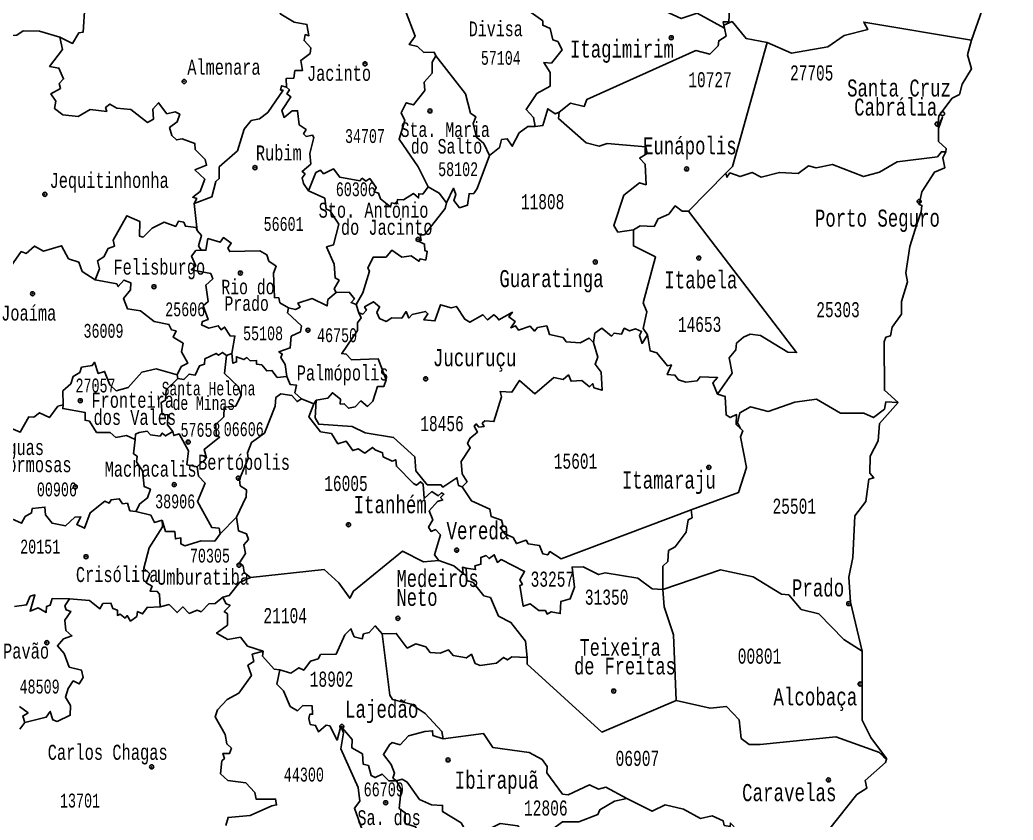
# Model space of a CAD drawing. Header units: millimetres. Extents: x 9851 to 10267, y 23387 to 23778.
# Drawn here: x 10180.17 to 10202.19, y 23546.58 to 23564.32 of the extents above; entities that cross this region are included whole.
import ezdxf
from ezdxf.enums import TextEntityAlignment as Align

# ---------------------------------------------------------------- set-up
doc = ezdxf.new("R2010")
doc.units = ezdxf.units.MM
doc.layers.add('3', color=7, linetype='Continuous')
doc.styles.add('MONOTXT', font='MONOTXT', dxfattribs={"height": 0.2})

# ---------------------------------------------------------------- blocks, each defined once
blk = doc.blocks.new('SEDE')
at = {"layer": '3', "color": 7, "linetype": 'Continuous'}
blk.add_circle((0, 0), 0.00451, dxfattribs=at)

msp = doc.modelspace()

# ---------------------------------------------------------------- linework, layer by layer
at = {"color": 7, "linetype": 'Continuous'}
for p, q in [((10195.777, 23564.208), (10195.788, 23564.136)), ((10195.817, 23560.922), (10194.994, 23560.083)), ((10184.031, 23560.254), (10184.098, 23559.656)), ((10187.624, 23558.011), (10187.685, 23557.829)), ((10184.866, 23556.926), (10184.745, 23556.884)), ((10183.656, 23556.453), (10183.671, 23556.372)), ((10186.68, 23555.81), (10186.409, 23555.922)), ((10186.738, 23555.894), (10186.68, 23555.81)), ((10184.97, 23553.3), (10184.608, 23552.93))]:
    msp.add_line(p, q, dxfattribs=at)
for points in [[(10201.755, 23567.147), (10202.145, 23566.47), (10202.097, 23566.293), (10202.189, 23566.192), (10201.882, 23565.621), (10201.267, 23563.876)], [(10195.029, 23566.898), (10195.06, 23566.728), (10195.231, 23566.632), (10195.795, 23566.037), (10195.801, 23565.802), (10196.021, 23565.582), (10196.107, 23565.315), (10195.967, 23564.956), (10196.127, 23564.817), (10195.91, 23564.703), (10195.885, 23564.283), (10195.763, 23564.281), (10195.777, 23564.208)], [(10180.713, 23566.28), (10180.756, 23566.116), (10181.115, 23565.928), (10181.138, 23565.807), (10180.94, 23565.694), (10180.987, 23565.589), (10180.937, 23565.426), (10181.129, 23565.221), (10181.572, 23565.013), (10181.57, 23564.79), (10181.679, 23564.679), (10181.607, 23564.63), (10181.57, 23564.052), (10181.47, 23564.034), (10181.334, 23563.801), (10181.049, 23563.939)], [(10188.461, 23565.112), (10188.832, 23564.693), (10188.714, 23564.521), (10188.933, 23563.961), (10188.8, 23563.774), (10188.979, 23563.729), (10189.126, 23563.597), (10189.348, 23563.608), (10189.39, 23563.523)], [(10192.317, 23565.027), (10192.619, 23564.994), (10192.856, 23565.108), (10193.26, 23565.078), (10194.828, 23564.351), (10195.186, 23564.473), (10195.788, 23564.136)], [(10185.765, 23565.061), (10185.83, 23564.652), (10185.953, 23564.447), (10186.248, 23564.275), (10186.53, 23564.223), (10186.573, 23563.971), (10186.493, 23563.996), (10186.467, 23563.863), (10186.616, 23563.702), (10186.604, 23563.581), (10186.395, 23563.425), (10186.43, 23563.199), (10186.264, 23563.199), (10186.241, 23563.032), (10186.068, 23563.021), (10186.076, 23562.833)], [(10191.589, 23561.959), (10191.555, 23562.16), (10191.39, 23562.339), (10191.629, 23562.694), (10191.922, 23562.85), (10191.926, 23563.159), (10191.786, 23563.381), (10191.95, 23563.36), (10192.187, 23563.659), (10192.09, 23563.841), (10191.983, 23563.877), (10191.921, 23564.135), (10191.759, 23564.202), (10191.761, 23564.301), (10191.399, 23564.56), (10191.604, 23564.797)], [(10181.049, 23563.939), (10180.6, 23564.07), (10180.242, 23564.078), (10180.095, 23563.982), (10179.872, 23563.973), (10179.642, 23564.106), (10179.38, 23564.115), (10179.231, 23564.232), (10178.78, 23564.153), (10178.579, 23564.072), (10178.509, 23563.833), (10178.546, 23563.723), (10178.417, 23563.529), (10178.199, 23563.505), (10178.42, 23563.333), (10177.992, 23563.303), (10177.806, 23563.174), (10177.777, 23563.078)], [(10196.733, 23563.823), (10196.268, 23563.912), (10195.959, 23564.285), (10195.777, 23564.208)], [(10196.733, 23563.823), (10197.272, 23563.587), (10198.08, 23563.726), (10198.445, 23563.98), (10198.967, 23564.107), (10198.875, 23564.274), (10201.267, 23563.876)], [(10195.788, 23564.136), (10195.828, 23563.964), (10195.66, 23563.861), (10195.65, 23563.749), (10195.462, 23563.56), (10195.15, 23563.641), (10192.735, 23562.554), (10192.679, 23562.405), (10192.372, 23562.475), (10192.125, 23562.274)], [(10181.049, 23563.939), (10181.108, 23563.667), (10180.824, 23563.292), (10181.03, 23563.256), (10181.134, 23563.014), (10181.039, 23562.91), (10181.067, 23562.8), (10180.855, 23562.685), (10180.96, 23562.519), (10180.937, 23562.359), (10181.12, 23562.221), (10181.457, 23562.181), (10181.728, 23562.335), (10182.091, 23562.293), (10182.066, 23562.382), (10182.158, 23562.456), (10182.312, 23562.364), (10182.627, 23562.333), (10182.992, 23562.048), (10183.126, 23562.12), (10183.112, 23562.347), (10183.242, 23562.487), (10183.425, 23562.243), (10183.612, 23562.286), (10183.709, 23562.231), (10183.652, 23562.062), (10183.487, 23561.94), (10183.533, 23561.758), (10183.642, 23561.663), (10183.764, 23561.685), (10184.047, 23561.581), (10184.056, 23561.446), (10184.272, 23561.228), (10184.306, 23561.099), (10184.048, 23560.997), (10184.266, 23560.794), (10184.165, 23560.515), (10183.999, 23560.39), (10184.088, 23560.362), (10184.031, 23560.254)], [(10196.733, 23563.823), (10195.967, 23561.075), (10195.817, 23560.922)], [(10201.267, 23563.876), (10201.174, 23563.545), (10201.265, 23563.234), (10201.057, 23562.897), (10201, 23562.671), (10200.837, 23562.586), (10200.543, 23562.195), (10200.516, 23561.955), (10200.62, 23562.167), (10200.534, 23561.918), (10200.534, 23561.623), (10200.701, 23561.472), (10200.694, 23561.395)], [(10189.39, 23563.523), (10189.305, 23563.386), (10189.304, 23563.142), (10189.133, 23562.945), (10189.145, 23562.757), (10188.896, 23562.439), (10188.731, 23562.485), (10188.622, 23562.265), (10188.699, 23562.093), (10188.572, 23561.681), (10189, 23561.068), (10189.215, 23560.624)], [(10189.39, 23563.523), (10190.044, 23562.681), (10190.158, 23562.258), (10190.278, 23562.17), (10190.213, 23562.026), (10190.287, 23561.721), (10190.45, 23561.583), (10190.58, 23561.319)], [(10186.076, 23562.833), (10185.967, 23562.862), (10185.945, 23562.765), (10186.002, 23562.761), (10185.663, 23562.266), (10185.482, 23562.127), (10185.295, 23562.09), (10185.14, 23561.9), (10184.991, 23561.42), (10184.582, 23561.062), (10184.586, 23560.803), (10184.511, 23560.74), (10184.42, 23560.399), (10184.031, 23560.254)], [(10186.076, 23562.833), (10186.144, 23562.775), (10186.086, 23562.681), (10186.175, 23562.616), (10185.974, 23562.313), (10186.023, 23562.162), (10186.203, 23562.303), (10186.323, 23562.308), (10186.362, 23561.996), (10186.513, 23561.89), (10186.458, 23561.8), (10186.511, 23561.74), (10186.651, 23561.768), (10186.684, 23561.713), (10186.593, 23561.364), (10186.619, 23561.127), (10186.424, 23560.959), (10186.491, 23560.907), (10186.427, 23560.818), (10186.455, 23560.699), (10186.563, 23560.533)], [(10191.589, 23561.959), (10191.759, 23561.983), (10191.869, 23562.352), (10192.035, 23562.237), (10192.125, 23562.274)], [(10192.125, 23562.274), (10192.109, 23562.133), (10192.722, 23561.594), (10193.008, 23561.524), (10193.191, 23561.582), (10194.048, 23561.505), (10194.073, 23561.36), (10193.906, 23561.255), (10194.028, 23561.126), (10194.05, 23560.668), (10193.901, 23560.709), (10193.557, 23560.435), (10193.335, 23559.762), (10193.426, 23559.62), (10193.775, 23559.669)], [(10190.58, 23561.319), (10190.8, 23561.49), (10190.845, 23561.67), (10190.972, 23561.686), (10191.082, 23561.521), (10191.233, 23561.818), (10191.429, 23561.961), (10191.589, 23561.959)], [(10200.694, 23561.395), (10200.599, 23561.4), (10200.511, 23561.283), (10199.615, 23561.177), (10199.225, 23560.944), (10198.872, 23560.847), (10198.183, 23561.118), (10197.825, 23561.044), (10197.655, 23561.087), (10197.419, 23560.914), (10197.005, 23560.941), (10196.603, 23560.837), (10196.401, 23560.94), (10196.133, 23560.847), (10195.91, 23560.929), (10195.844, 23560.833), (10195.817, 23560.922)], [(10200.694, 23561.395), (10200.628, 23561.266), (10200.671, 23561.043), (10200.443, 23560.95), (10200.166, 23560.513), (10200.105, 23560.229), (10200.167, 23560.208), (10200.148, 23560.071), (10200.051, 23559.792), (10199.895, 23559.297), (10199.812, 23558.713), (10199.848, 23558.518), (10199.713, 23558.076), (10199.715, 23557.799), (10199.504, 23557.507), (10199.471, 23557.32), (10199.367, 23557.288), (10199.332, 23557.188), (10199.333, 23556.111), (10199.636, 23555.84)], [(10190.58, 23561.319), (10190.305, 23560.584), (10190.228, 23560.472), (10190.124, 23560.469), (10190.091, 23560.214), (10189.916, 23560.157), (10189.785, 23560.317), (10189.833, 23560.452), (10189.778, 23560.589), (10189.623, 23560.269)], [(10189.215, 23560.624), (10189.1, 23560.456), (10189.008, 23560.468), (10189.006, 23560.375), (10188.894, 23560.472), (10188.675, 23560.334), (10188.535, 23560.339), (10188.522, 23560.242), (10188.407, 23560.266), (10188.385, 23560.177), (10188.163, 23560.355), (10188.119, 23560.484), (10188.021, 23560.509), (10188.068, 23560.605), (10187.923, 23560.804), (10187.839, 23560.749), (10187.757, 23560.812), (10187.705, 23560.752), (10187.257, 23560.835), (10187.121, 23561.02), (10186.898, 23560.91), (10186.83, 23560.993), (10186.725, 23560.936), (10186.563, 23560.533)], [(10186.563, 23560.533), (10186.926, 23560.368), (10186.956, 23560.129), (10187.042, 23560.098), (10187.235, 23559.791), (10187.119, 23559.333), (10186.968, 23559.29), (10187.136, 23558.91), (10187.153, 23558.603), (10187.244, 23558.556), (10187.137, 23558.362), (10187.181, 23558.279)], [(10189.215, 23560.624), (10189.464, 23560.483), (10189.623, 23560.269)], [(10189.623, 23560.269), (10189.598, 23560.141), (10189.136, 23559.561), (10189.04, 23559.554), (10189.065, 23559.438), (10189.007, 23559.418), (10189.14, 23559.354), (10189.142, 23559.211), (10189.2, 23559.19), (10189.166, 23558.999), (10189.038, 23559.025), (10189.015, 23558.971), (10188.844, 23559.089), (10188.635, 23559.066), (10188.414, 23559.218), (10188.285, 23559.061), (10188.001, 23559.063), (10187.879, 23558.822), (10187.917, 23558.749), (10187.773, 23558.272), (10187.624, 23558.011)], [(10194.994, 23560.083), (10194.851, 23560.082), (10194.695, 23560.2), (10194.553, 23560.013), (10194.317, 23559.911), (10194.226, 23559.739), (10193.921, 23559.756), (10193.775, 23559.669)], [(10194.994, 23560.083), (10197.386, 23556.948), (10197.196, 23556.96), (10196.589, 23557.328), (10196.361, 23557.352), (10196.212, 23557.29), (10196.052, 23557.154), (10196.038, 23557.005), (10195.894, 23556.833), (10195.957, 23556.493), (10195.636, 23556.022)], [(10184.098, 23559.656), (10184.072, 23559.723), (10183.837, 23559.748), (10183.8, 23559.836), (10183.681, 23559.859), (10183.623, 23559.744), (10183.368, 23559.835), (10183.099, 23559.706), (10182.899, 23559.509), (10182.818, 23559.531), (10182.827, 23559.852), (10182.535, 23559.98), (10182.237, 23559.436), (10182.263, 23559.308), (10182.122, 23559.251), (10182.024, 23559.07), (10181.889, 23558.984), (10181.933, 23558.806), (10181.834, 23558.563)], [(10184.098, 23559.656), (10184.19, 23559.54), (10184.127, 23559.312), (10184.187, 23559.217)], [(10193.775, 23559.669), (10193.771, 23559.312), (10194.26, 23559.07), (10193.983, 23558.05), (10194.068, 23557.849), (10193.985, 23557.483), (10194.083, 23557.342)], [(10186.124, 23557.94), (10185.933, 23558.053), (10185.905, 23558.164), (10185.808, 23558.165), (10185.786, 23558.708), (10185.849, 23558.861), (10185.686, 23558.974), (10185.644, 23559.113), (10185.487, 23559.203), (10184.821, 23559.185), (10184.78, 23559.26), (10184.853, 23559.376), (10184.678, 23559.497), (10184.608, 23559.393), (10184.335, 23559.476), (10184.29, 23559.217), (10184.187, 23559.217)], [(10177.857, 23557.315), (10177.874, 23557.5), (10178.215, 23557.522), (10178.416, 23557.814), (10178.662, 23557.879), (10178.74, 23558.034), (10179.152, 23558.226), (10179.404, 23558.47), (10179.543, 23558.687), (10179.853, 23558.698), (10180.197, 23559.185), (10180.303, 23559.144), (10180.49, 23559.307), (10180.687, 23559.198), (10181.092, 23559.317), (10181.245, 23559.029), (10181.472, 23558.948), (10181.549, 23558.747), (10181.834, 23558.563)], [(10184.187, 23559.217), (10184.07, 23559.211), (10183.972, 23559.086), (10184.066, 23558.869), (10183.964, 23558.782), (10184.398, 23558.697), (10184.443, 23558.583), (10184.288, 23558.445), (10184.339, 23558.077), (10184.23, 23557.982), (10184.337, 23557.678), (10184.216, 23557.638), (10184.195, 23557.562), (10184.355, 23557.488), (10184.565, 23557.543), (10184.628, 23557.454), (10184.704, 23557.512), (10184.825, 23557.318), (10184.935, 23557.312), (10184.866, 23556.926)], [(10181.834, 23558.563), (10182.315, 23558.47), (10182.346, 23558.41), (10182.468, 23558.553), (10182.627, 23558.492), (10182.619, 23558.335), (10182.466, 23558.146), (10182.553, 23557.915), (10182.843, 23557.875), (10183.141, 23557.636), (10183.472, 23557.571), (10183.53, 23557.45), (10183.63, 23557.427), (10183.561, 23557.29), (10183.784, 23557.154), (10183.75, 23556.962), (10183.89, 23556.714), (10183.742, 23556.635), (10183.656, 23556.453)], [(10186.124, 23557.94), (10186.277, 23557.904), (10186.378, 23557.954), (10186.329, 23558.045), (10186.649, 23558.145), (10186.978, 23557.982), (10186.991, 23558.121), (10187.181, 23558.279)], [(10187.181, 23558.279), (10187.464, 23558.287), (10187.583, 23558.142), (10187.51, 23558.058), (10187.624, 23558.011)], [(10192.888, 23557.167), (10192.785, 23557.268), (10192.592, 23557.164), (10192.28, 23557.186), (10192.21, 23557.278), (10191.909, 23557.345), (10191.847, 23557.538), (10191.643, 23557.503), (10191.573, 23557.424), (10191.48, 23557.535), (10191.225, 23557.443), (10191.158, 23557.542), (10191.049, 23557.499), (10191.144, 23557.639), (10191.008, 23557.738), (10191.088, 23557.841), (10190.785, 23557.673), (10190.743, 23557.732), (10190.675, 23557.786), (10190.537, 23557.67), (10190.433, 23557.787), (10190.144, 23557.621), (10190.029, 23557.686), (10189.85, 23557.971), (10189.73, 23557.938), (10189.491, 23558.008), (10189.369, 23557.649), (10189.12, 23557.674), (10189.214, 23557.807), (10189.162, 23557.86), (10188.867, 23557.792), (10188.793, 23557.711), (10188.73, 23557.856), (10188.634, 23557.712), (10188.413, 23557.72), (10188.287, 23557.639), (10188.143, 23557.699), (10188.08, 23557.838), (10188.142, 23557.964), (10188.01, 23558.075), (10187.81, 23557.96), (10187.85, 23557.885), (10187.767, 23557.799), (10187.685, 23557.829)], [(10186.124, 23557.94), (10186.103, 23557.827), (10186.409, 23557.54), (10186.387, 23557.407), (10186.184, 23557.311), (10186.162, 23557.052), (10185.91, 23556.966), (10185.984, 23556.914), (10185.952, 23556.839), (10186.05, 23556.681), (10186.085, 23556.417)], [(10187.685, 23557.829), (10187.732, 23557.715), (10187.65, 23557.604), (10187.654, 23557.435), (10187.301, 23556.924), (10187.401, 23556.915), (10187.52, 23556.784), (10188.111, 23556.806), (10188.287, 23556.34), (10188.234, 23556.194), (10188.095, 23556.194), (10187.995, 23555.868), (10187.876, 23555.753), (10187.728, 23555.875), (10187.6, 23555.744), (10187.449, 23555.713), (10187.357, 23555.812), (10187.268, 23555.804), (10187.273, 23555.917), (10187.097, 23556.056), (10186.997, 23555.938), (10186.738, 23555.894)], [(10194.083, 23557.342), (10193.962, 23557.151), (10193.902, 23557.323), (10193.949, 23557.414), (10193.813, 23557.473), (10193.684, 23557.426), (10193.566, 23557.485), (10193.508, 23557.356), (10193.339, 23557.379), (10193.287, 23557.313), (10193.069, 23557.488), (10192.912, 23557.374), (10192.888, 23557.167)], [(10194.083, 23557.342), (10194.142, 23556.983), (10194.292, 23556.94), (10194.525, 23556.655), (10194.611, 23556.674), (10194.518, 23556.46), (10194.688, 23556.45), (10194.766, 23556.343), (10194.932, 23556.288), (10195.184, 23556.323), (10195.247, 23556.407), (10195.636, 23556.392), (10195.533, 23556.275), (10195.636, 23556.022)], [(10184.745, 23556.884), (10184.659, 23556.951), (10184.572, 23556.891), (10184.518, 23556.929), (10184.27, 23556.81), (10184.26, 23556.694), (10184.146, 23556.654), (10184.054, 23556.447), (10183.916, 23556.469), (10183.803, 23556.35), (10183.671, 23556.372)], [(10192.888, 23557.167), (10192.983, 23556.844), (10192.92, 23556.694), (10193.057, 23556.512), (10193.075, 23556.111), (10192.894, 23556.169), (10192.869, 23556.259), (10192.793, 23556.19), (10192.626, 23556.327), (10192.387, 23556.31), (10192.328, 23556.452), (10192.211, 23556.352), (10192.003, 23556.396), (10191.587, 23556.035), (10191.245, 23556.33), (10191.074, 23556.07), (10190.812, 23556.083), (10190.845, 23555.966), (10190.678, 23555.416), (10190.477, 23555.435), (10190.417, 23555.379), (10190.458, 23555.305), (10190.345, 23555.295), (10190.283, 23555.365), (10190.242, 23555.317), (10190.313, 23555.186), (10190.144, 23555.044), (10190.092, 23554.93), (10190.151, 23554.834), (10189.948, 23554.534), (10189.974, 23554.256), (10190.082, 23554.085), (10189.973, 23553.973)], [(10183.656, 23556.453), (10183.188, 23556.587), (10182.872, 23556.513), (10182.565, 23556.17), (10182.302, 23556.102), (10182.16, 23556.234), (10182.043, 23556.531), (10181.903, 23556.482), (10181.82, 23556.732), (10181.769, 23556.659), (10181.535, 23556.622), (10181.497, 23556.508), (10181.35, 23556.42), (10181.297, 23556.255), (10181.116, 23556.099), (10181.124, 23555.789)], [(10184.745, 23556.884), (10184.706, 23556.481), (10185.003, 23556.194), (10185.069, 23556.003), (10184.954, 23555.76), (10184.695, 23555.739), (10184.688, 23555.521), (10184.514, 23555.35), (10184.519, 23555.128), (10184.592, 23555.069), (10184.252, 23554.801), (10184.306, 23554.617), (10184.095, 23554.417)], [(10184.866, 23556.926), (10184.888, 23556.71), (10184.969, 23556.741), (10184.968, 23556.853), (10185.128, 23556.793), (10185.2, 23556.837), (10185.27, 23556.765), (10185.412, 23556.774), (10185.41, 23556.694), (10185.53, 23556.673), (10185.638, 23556.541), (10185.756, 23556.55), (10185.873, 23556.393), (10186.085, 23556.417)], [(10183.671, 23556.372), (10183.413, 23556.118), (10183.391, 23555.891), (10183.298, 23555.837), (10183.322, 23555.573), (10183.447, 23555.568), (10183.436, 23555.342), (10183.554, 23555.199)], [(10186.085, 23556.417), (10186.162, 23556.236), (10186.3, 23556.222), (10186.263, 23556.054), (10186.409, 23555.922)], [(10186.409, 23555.922), (10186.313, 23555.862), (10186.196, 23555.997), (10185.954, 23556.029), (10185.844, 23555.953), (10185.829, 23555.756), (10185.592, 23555.161), (10185.301, 23554.955), (10185.212, 23554.724), (10185.23, 23554.601), (10185.039, 23554.138), (10185.051, 23553.995), (10185.187, 23553.905), (10185.184, 23553.748), (10184.97, 23553.3)], [(10186.738, 23555.894), (10186.712, 23555.503), (10186.792, 23555.358), (10187.535, 23555.305), (10187.821, 23555.17), (10188.45, 23555.068), (10188.921, 23554.635), (10188.947, 23554.323), (10189.198, 23554.018), (10189.5, 23554.016), (10189.542, 23553.964), (10189.857, 23554.173), (10189.892, 23553.998), (10189.973, 23553.973)], [(10195.636, 23556.022), (10195.803, 23555.974), (10195.824, 23555.564), (10195.913, 23555.506), (10196.056, 23555.574), (10196.046, 23555.355), (10196.143, 23555.266)], [(10199.636, 23555.84), (10199.365, 23555.853), (10199.337, 23555.696), (10199.092, 23555.507), (10198.879, 23555.605), (10198.359, 23555.607), (10197.827, 23555.917), (10197.35, 23555.85), (10196.757, 23555.642), (10196.362, 23555.746), (10196.13, 23555.612), (10196.077, 23555.387), (10196.143, 23555.266)], [(10181.124, 23555.789), (10181.009, 23555.762), (10180.822, 23555.506), (10180.602, 23555.612), (10180.476, 23555.515), (10180.362, 23555.52), (10180.175, 23555.185), (10179.794, 23555.348), (10179.565, 23555.189), (10179.354, 23554.827), (10179.175, 23554.808), (10179.217, 23554.616), (10178.948, 23554.525), (10178.795, 23554.566), (10178.817, 23554.409)], [(10181.124, 23555.789), (10181.116, 23555.705), (10181.617, 23555.616), (10181.612, 23555.448), (10181.71, 23555.426), (10181.867, 23555.179), (10182.17, 23555.172), (10182.29, 23555.066), (10182.53, 23555.11), (10182.724, 23555.021)], [(10186.68, 23555.81), (10186.572, 23555.522), (10186.834, 23555.192), (10187.072, 23555.156), (10187.216, 23554.925), (10187.402, 23554.982), (10187.547, 23554.774), (10187.663, 23554.815), (10187.816, 23554.718), (10187.981, 23554.846), (10188.045, 23554.793), (10188.209, 23554.728), (10188.223, 23554.634), (10188.418, 23554.543), (10188.501, 23554.57), (10188.516, 23554.426), (10188.89, 23554.043), (10188.958, 23554.011), (10189.05, 23554.083), (10189.106, 23554.032), (10189.133, 23553.709), (10189.299, 23553.867), (10189.438, 23553.768), (10189.515, 23553.839), (10189.567, 23553.806), (10189.495, 23553.732), (10189.542, 23553.68), (10189.427, 23553.647), (10189.243, 23553.439), (10189.32, 23553.24), (10189.226, 23553.078), (10189.282, 23552.983), (10189.384, 23553.025), (10189.489, 23552.906), (10189.362, 23552.465), (10189.453, 23552.336)], [(10199.636, 23555.84), (10199.229, 23555.374), (10199.198, 23554.994), (10199.021, 23554.649), (10199.012, 23554.274), (10199.097, 23554.169), (10198.992, 23554.139), (10198.926, 23553.643), (10198.677, 23553.325), (10198.633, 23552.406), (10198.543, 23551.97), (10198.585, 23551.414), (10198.842, 23550.328)], [(10183.554, 23555.199), (10183.394, 23555.101), (10183.321, 23555.161), (10183.275, 23555.091), (10183.063, 23555.121), (10182.985, 23555.202), (10182.809, 23555.179), (10182.733, 23555.14), (10182.724, 23555.021)], [(10183.554, 23555.199), (10183.577, 23555.106), (10183.695, 23555.146), (10183.901, 23554.77), (10183.87, 23554.461), (10184.095, 23554.417)], [(10196.143, 23555.266), (10196.197, 23555.211), (10196.146, 23555.083), (10196.277, 23554.398), (10196.098, 23553.844), (10195.048, 23553.459)], [(10182.724, 23555.021), (10182.683, 23554.706), (10182.767, 23554.648), (10182.755, 23554.525), (10182.884, 23554.327), (10182.921, 23553.977), (10183.06, 23553.919), (10182.995, 23553.724), (10182.826, 23553.597), (10182.737, 23553.422)], [(10184.095, 23554.417), (10184.127, 23554.204), (10184.272, 23554.051), (10184.101, 23553.647), (10184.42, 23553.07), (10184.582, 23553.052), (10184.608, 23552.93)], [(10189.973, 23553.973), (10190.179, 23553.657), (10190.588, 23553.476), (10190.619, 23553.311), (10190.841, 23553.234), (10190.873, 23553.13), (10190.817, 23553.066), (10190.918, 23552.928), (10191.105, 23552.85), (10191.174, 23552.712), (10191.392, 23552.785), (10191.437, 23552.707), (10191.69, 23552.668), (10191.763, 23552.485), (10191.87, 23552.462), (10191.917, 23552.534), (10192.17, 23552.376), (10195.048, 23553.459)], [(10182.737, 23553.422), (10182.604, 23553.441), (10182.552, 23553.607), (10182.442, 23553.596), (10182.369, 23553.705), (10182.189, 23553.685), (10182.147, 23553.61), (10182.049, 23553.652), (10181.726, 23553.395), (10181.595, 23553.054), (10181.427, 23553.133), (10181.519, 23553.303), (10181.383, 23553.298), (10181.18, 23553.11), (10180.879, 23553.163), (10180.732, 23553.347), (10180.722, 23553.523), (10180.441, 23553.493), (10180.425, 23553.393), (10180.284, 23553.313), (10180.202, 23553.165), (10179.986, 23553.26)], [(10195.048, 23553.459), (10195.069, 23553.286), (10194.985, 23553.241), (10194.938, 23552.964), (10194.698, 23552.638), (10194.549, 23552.556), (10194.534, 23552.318), (10194.419, 23552.212), (10194.422, 23551.692)], [(10182.737, 23553.422), (10183.073, 23553.34), (10183.149, 23553.181), (10183.319, 23553.229)], [(10183.319, 23553.229), (10183.328, 23553.082), (10183.032, 23552.62), (10182.914, 23552.165), (10183.05, 23552.043), (10182.963, 23551.844), (10183.099, 23551.766), (10183.053, 23551.66), (10183.211, 23551.654), (10183.259, 23551.59), (10183.276, 23551.308)], [(10183.319, 23553.229), (10183.398, 23552.982), (10183.599, 23552.982), (10183.613, 23552.817), (10183.736, 23552.839), (10183.736, 23552.705), (10183.82, 23552.666), (10184.186, 23552.777), (10184.488, 23552.763), (10184.608, 23552.93)], [(10184.97, 23553.3), (10185.01, 23552.994), (10185.194, 23552.926), (10185.232, 23552.806), (10185.134, 23552.684), (10185.172, 23552.49), (10185.033, 23552.283), (10185.12, 23552.216), (10185.136, 23552.072), (10185.278, 23551.96)], [(10185.278, 23551.96), (10186.91, 23552.137), (10187.238, 23551.844), (10187.48, 23551.502), (10187.56, 23551.66), (10188.648, 23552.542), (10189.115, 23552.307), (10189.453, 23552.336)], [(10189.453, 23552.336), (10189.785, 23552.221), (10189.992, 23552.047), (10189.979, 23552.187), (10190.064, 23552.168)], [(10190.064, 23552.168), (10190.269, 23552.136), (10190.255, 23552.218), (10190.39, 23552.255), (10190.383, 23552.408), (10190.508, 23552.448), (10190.57, 23552.381), (10190.683, 23552.467), (10190.753, 23552.295), (10190.836, 23552.358), (10191.357, 23552.094), (10191.248, 23551.91), (10191.31, 23551.809), (10191.251, 23551.783), (10191.326, 23551.323), (10191.481, 23551.377), (10191.669, 23551.232), (10191.817, 23551.229), (10191.857, 23551.15), (10191.948, 23551.202), (10192.147, 23551.161), (10192.16, 23551.428), (10192.37, 23551.49), (10192.463, 23551.749), (10192.41, 23552.192), (10192.657, 23552.197), (10192.996, 23552.026), (10193.146, 23552.063), (10193.867, 23551.945), (10194.186, 23551.709), (10194.422, 23551.692)], [(10190.064, 23552.168), (10190.075, 23551.898), (10190.215, 23551.848), (10190.452, 23551.557), (10190.597, 23551.52), (10190.777, 23551.106), (10191.052, 23550.967), (10191.375, 23550.55), (10191.416, 23550.186)], [(10198.842, 23550.328), (10198.435, 23550.586), (10197.878, 23551.153), (10197.492, 23551.251), (10197.215, 23551.578), (10197.055, 23551.591), (10196.422, 23551.978), (10195.701, 23552.129), (10194.422, 23551.692)], [(10185.278, 23551.96), (10185.033, 23551.849), (10184.807, 23551.561), (10184.665, 23551.527)], [(10194.422, 23551.692), (10194.448, 23551.308), (10194.66, 23550.688), (10194.717, 23549.236)], [(10181.264, 23551.486), (10180.882, 23551.495), (10180.837, 23551.344), (10180.758, 23551.321), (10180.751, 23551.188), (10180.572, 23551.289), (10180.392, 23551.212), (10180.501, 23551.576), (10180.396, 23551.547), (10180.313, 23551.354), (10180.045, 23551.316)], [(10181.264, 23551.486), (10181.162, 23551.332), (10181.194, 23551.242), (10181.295, 23551.21), (10181.159, 23551.012), (10181.182, 23550.788), (10181.319, 23550.668), (10181.135, 23550.598), (10180.998, 23550.447), (10181.148, 23550.275), (10181.26, 23549.976), (10181.53, 23549.91), (10181.57, 23549.741), (10181.483, 23549.601), (10181.349, 23549.668), (10181.238, 23549.503), (10181.174, 23549.305), (10181.287, 23549.127), (10181.281, 23548.907), (10180.99, 23548.77), (10180.899, 23548.805), (10180.841, 23548.993), (10180.752, 23548.863), (10180.276, 23548.748)], [(10183.276, 23551.308), (10182.986, 23551.297), (10182.885, 23551.153), (10182.777, 23551.205), (10182.762, 23551.098), (10182.622, 23550.994), (10182.547, 23551.116), (10182.498, 23551.06), (10182.393, 23551.149), (10182.329, 23551.119), (10182.327, 23551.24), (10182.225, 23551.274), (10182.186, 23551.39), (10182.008, 23551.383), (10181.94, 23551.267), (10181.707, 23551.45), (10181.264, 23551.486)], [(10184.665, 23551.527), (10184.493, 23551.386), (10184.358, 23551.376), (10184.182, 23551.2), (10184.094, 23551.239), (10183.921, 23551.163), (10183.777, 23551.307), (10183.651, 23551.182), (10183.478, 23551.36), (10183.276, 23551.308)], [(10184.665, 23551.527), (10184.731, 23551.383), (10184.828, 23551.342), (10184.699, 23551.207), (10184.766, 23551.152), (10184.771, 23550.906), (10184.527, 23550.727), (10184.774, 23550.59), (10185.055, 23550.638), (10185.214, 23550.441), (10185.559, 23550.329)], [(10188.195, 23550.709), (10188.046, 23550.887), (10187.913, 23550.74), (10187.785, 23550.712), (10187.757, 23550.603), (10187.578, 23550.646), (10187.504, 23550.824), (10187.374, 23550.69), (10187.18, 23550.265), (10186.835, 23550.251), (10186.779, 23550.157), (10186.609, 23550.107), (10186.46, 23549.905), (10186.354, 23549.96), (10186.177, 23549.841), (10185.926, 23549.912)], [(10191.416, 23550.186), (10191.074, 23550.201), (10190.976, 23550.135), (10190.888, 23550.191), (10190.731, 23550.063), (10190.37, 23550.01), (10190.261, 23550.054), (10190.177, 23550.258), (10190.067, 23550.18), (10189.77, 23550.235), (10189.672, 23550.356), (10189.486, 23550.28), (10189.262, 23550.301), (10189.17, 23550.423), (10188.945, 23550.492), (10188.754, 23550.395), (10188.511, 23550.723), (10188.195, 23550.709)], [(10188.195, 23550.709), (10188.366, 23549.353), (10188.428, 23549.255), (10188.842, 23549.153), (10189.151, 23548.946), (10189.525, 23548.55), (10189.548, 23548.388)], [(10185.559, 23550.329), (10185.319, 23550.261), (10185.35, 23550.1), (10185.222, 23550.015), (10185.299, 23549.792), (10185.023, 23549.399), (10184.764, 23549.256), (10184.549, 23549.027), (10184.497, 23548.875), (10184.714, 23548.482), (10184.754, 23548.273), (10184.856, 23548.179), (10184.81, 23548.057), (10184.666, 23548.06), (10184.701, 23547.945), (10184.64, 23547.895), (10184.612, 23547.61), (10184.774, 23547.462), (10185.177, 23547.406), (10185.376, 23547.191), (10185.408, 23547.044), (10185.837, 23547.047), (10185.857, 23546.92), (10185.752, 23546.901), (10185.273, 23546.687), (10184.783, 23546.643), (10184.73, 23546.466)], [(10185.559, 23550.329), (10185.546, 23550.214), (10185.801, 23549.93), (10185.926, 23549.912)], [(10191.416, 23550.186), (10191.415, 23550.038), (10193.071, 23548.534), (10194.717, 23549.236)], [(10198.842, 23550.328), (10198.844, 23548.799), (10199.037, 23548.412), (10199.382, 23547.95), (10199.378, 23547.932)], [(10185.926, 23549.912), (10185.865, 23549.599), (10186.009, 23549.45), (10186.159, 23549.104), (10186.318, 23549.007), (10186.44, 23549.124), (10186.649, 23549.115), (10186.655, 23548.93), (10186.596, 23548.934), (10186.573, 23548.834), (10186.605, 23548.704), (10186.721, 23548.682), (10186.787, 23548.541), (10186.956, 23548.684), (10187.036, 23548.673), (10187.198, 23548.358), (10187.282, 23548.665)], [(10180.155, 23549.103), (10180.349, 23548.959), (10180.228, 23548.889), (10180.276, 23548.748)], [(10199.378, 23547.932), (10199.371, 23547.938), (10199.367, 23547.944), (10199.361, 23547.948), (10199.353, 23547.954), (10199.348, 23547.958), (10199.346, 23547.96), (10199.34, 23547.961), (10199.331, 23547.966), (10199.328, 23547.97), (10199.326, 23547.974), (10199.323, 23547.981), (10199.321, 23547.987), (10199.317, 23547.995), (10199.313, 23548.001), (10199.3, 23548.007), (10199.297, 23548.009), (10199.29, 23548.013), (10199.287, 23548.019), (10199.28, 23548.027), (10199.275, 23548.036), (10199.271, 23548.042), (10199.267, 23548.047), (10199.257, 23548.05), (10199.251, 23548.051), (10199.245, 23548.055), (10199.242, 23548.061), (10199.239, 23548.065), (10199.234, 23548.073), (10199.228, 23548.08), (10198.254, 23548.427), (10196.583, 23548.261), (10196.337, 23548.26), (10196.16, 23548.393), (10196.114, 23548.804), (10195.835, 23549.102), (10195.47, 23549.064), (10194.717, 23549.236)], [(10180.276, 23548.748), (10180.162, 23548.6)], [(10187.282, 23548.665), (10187.533, 23548.371), (10187.528, 23548.183), (10187.765, 23548.051), (10187.779, 23547.822), (10187.893, 23547.79), (10187.953, 23547.568), (10188.042, 23547.525), (10188.196, 23547.603), (10188.343, 23547.452), (10188.516, 23547.456)], [(10187.282, 23548.665), (10187.345, 23548.52), (10187.282, 23548.159), (10187.665, 23547.302), (10187.707, 23547.002), (10187.584, 23546.848), (10187.795, 23546.265), (10188.279, 23545.978), (10188.518, 23546.053), (10188.629, 23545.839)], [(10189.548, 23548.388), (10189.32, 23548.461), (10189.317, 23548.564), (10189.147, 23548.547), (10188.783, 23548.453), (10188.601, 23548.255), (10188.422, 23548.3), (10188.359, 23548.254), (10188.227, 23548.035), (10188.395, 23547.814), (10188.469, 23547.62), (10188.437, 23547.514), (10188.516, 23547.456)], [(10189.548, 23548.388), (10190.447, 23548.5), (10190.652, 23548.193), (10191.457, 23548.083), (10191.747, 23547.924), (10191.86, 23547.773), (10191.853, 23547.631), (10192.198, 23547.159), (10192.326, 23547.145), (10192.799, 23547.361), (10192.992, 23547.272), (10193.159, 23547.31), (10193.621, 23547.063)], [(10199.378, 23547.932), (10199.359, 23547.856), (10198.908, 23547.461), (10198.943, 23547.29), (10198.726, 23547.147), (10198.093, 23546.363)], [(10188.516, 23547.456), (10188.645, 23547.489), (10188.754, 23547.426), (10189.028, 23547.041), (10189.294, 23546.924), (10189.54, 23546.908), (10189.54, 23546.77), (10189.952, 23546.519), (10190.076, 23546.303)], [(10188.516, 23547.456), (10188.619, 23547.26), (10188.575, 23546.84), (10188.71, 23546.744), (10188.712, 23546.511), (10188.939, 23546.437), (10189.014, 23546.282), (10188.629, 23545.839)], [(10193.621, 23547.063), (10193.348, 23547.003), (10193.023, 23546.813), (10192.982, 23546.707), (10192.561, 23546.542), (10192.195, 23546.546), (10191.869, 23546.31), (10191.495, 23546.38), (10191.312, 23546.331), (10191.21, 23546.459), (10190.818, 23546.508), (10190.267, 23546.233), (10190.076, 23546.303)], [(10198.093, 23546.363), (10197.812, 23546.187), (10197.665, 23546.259), (10196.283, 23546.208), (10196.199, 23546.285), (10196.262, 23546.392), (10196.069, 23546.359), (10195.92, 23546.518), (10195.916, 23546.442), (10195.785, 23546.465), (10195.759, 23546.568), (10195.517, 23546.675), (10195.255, 23546.616), (10194.882, 23546.827), (10194.475, 23546.92), (10194.188, 23546.779), (10193.621, 23547.063)]]:
    msp.add_lwpolyline(points, dxfattribs=at)
for p in [(10194.608, 23563.927), (10187.819, 23563.349), (10183.808, 23562.957), (10189.258, 23562.305), (10200.505, 23562.013), (10185.377, 23561.046), (10194.949, 23561.018), (10180.719, 23560.455), (10200.105, 23560.296), (10188.994, 23559.455), (10192.924, 23558.955), (10195.219, 23559.043), (10185.055, 23558.71), (10183.138, 23558.407), (10180.447, 23558.252), (10186.552, 23557.443), (10189.163, 23556.366), (10181.505, 23555.88), (10183.897, 23554.963), (10195.441, 23554.402), (10185.008, 23554.163), (10181.394, 23553.971), (10183.588, 23554.021), (10187.452, 23553.13), (10189.849, 23552.566), (10181.633, 23552.421), (10185.024, 23552.235), (10198.544, 23551.382), (10188.547, 23551.055), (10180.763, 23550.516), (10198.797, 23549.599), (10193.333, 23549.443), (10187.305, 23548.657), (10183.088, 23547.763), (10189.66, 23547.916), (10198.094, 23547.474), (10188.277, 23546.968)]:
    msp.add_point(p, dxfattribs=at)

# ---------------------------------------------------------------- block references
for p, xscale, yscale, zscale, rotation in [((10194.608, 23563.927), 9.999987671379193, 9.999987671379193, 10, 2.182192400976044), ((10187.819, 23563.349), 10, 10, 10, 2.076195281903666), ((10183.808, 23562.957), 10.00001576390704, 10.00001576390704, 10, 2.011584020942365), ((10189.258, 23562.305), 9.999982170110384, 9.999982170110384, 10, 2.110105629287732), ((10200.623, 23562.245), 9.999981003069049, 9.999981003069049, 10, 2.297274843557155), ((10200.505, 23562.013), 9.999984736646729, 9.999984736646729, 10, 2.297808024945919), ((10185.377, 23561.046), 10, 10, 10, 2.054835927019593), ((10194.949, 23561.018), 10, 10, 10, 2.217969123618057), ((10180.719, 23560.455), 10, 10, 10, 1.977683226596616), ((10200.105, 23560.296), 9.999981545606673, 9.999981545606673, 10, 2.310625772033394), ((10188.994, 23559.455), 9.999982158400936, 9.999982158400936, 10, 2.13173166752465), ((10192.924, 23558.955), 10, 10, 10, 2.20408501268078), ((10195.219, 23559.043), 10.00002167986522, 10.00002167986522, 10, 2.242527692939913), ((10185.055, 23558.71), 10, 10, 10, 2.068719986690805), ((10180.447, 23558.252), 10.00001884055267, 10.00001884055267, 10, 1.989158181688685), ((10183.138, 23558.407), 9.999984220889202, 9.999984220889202, 10, 2.036685710540364), ((10186.552, 23557.443), 10, 10, 10, 2.10582982527561), ((10189.163, 23556.366), 10, 10, 10, 2.161899455540806), ((10181.505, 23555.88), 10.00001127096405, 10.00001127096405, 10, 2.02600131153434), ((10183.897, 23554.963), 10, 10, 10, 2.07726179958266), ((10195.441, 23554.402), 10, 10, 10, 2.29193233791601), ((10185.008, 23554.163), 9.999989327180279, 9.999989327180279, 10, 2.103963451546606), ((10181.394, 23553.971), 9.999989186667046, 9.999989186667046, 10, 2.037485619917968), ((10183.588, 23554.021), 10.00001403676968, 10.00001403676968, 10, 2.078594944656131), ((10187.452, 23553.13), 10.00001159416544, 10.00001159416544, 10, 2.157623558743256), ((10189.849, 23552.566), 10.00001391219461, 10.00001391219461, 10, 2.207017689225465), ((10181.633, 23552.421), 10.00000000000001, 10.00000000000001, 10.00000000000001, 2.052969493543594), ((10185.024, 23552.235), 10, 10, 10, 2.118914045263042), ((10198.544, 23551.382), 10, 10, 10, 2.377113777485306), ((10188.547, 23551.055), 9.999979966132544, 9.999979966132544, 10, 2.19501008420576), ((10180.763, 23550.516), 10.0000140405644, 10.0000140405644, 10, 2.04896043933569), ((10193.333, 23549.443), 10, 10, 10, 2.29887438652881), ((10198.797, 23549.599), 10.00001194750771, 10.00001194750771, 10, 2.399272685459338), ((10187.305, 23548.657), 9.999999999999998, 9.999999999999998, 9.999999999999998, 2.18993429156487), ((10189.66, 23547.916), 10.00001439314764, 10.00001439314764, 10, 2.241461292935854), ((10183.088, 23547.763), 10, 10, 10, 2.113305114023523), ((10198.094, 23547.474), 10.00001813506123, 10.00001813506123, 10, 2.406481253957018), ((10188.277, 23546.968), 10.00001980733717, 10.00001980733717, 10, 2.221701583918777)]:
    msp.add_blockref('SEDE', p, dxfattribs=dict(at, xscale=xscale, yscale=yscale, zscale=zscale, rotation=rotation))

# ---------------------------------------------------------------- texts
at = {"color": 7, "linetype": 'Continuous', "style": 'MONOTXT'}
for s, height, rotation, width, p in [('Divisa', 0.3263, 359.9954, 0.705878, (10191.315, 23564.287)), ('Itagimirim', 0.3773, 0, 0.705877, (10194.667, 23563.865)), ('Jacinto', 0.3321, 0, 0.70588, (10187.952, 23563.304)), ('Porto Seguro', 0.37801, 360, 0.70588, (10200.565, 23560.117)), ('Guaratinga', 0.3783, 360, 0.705884, (10193.109, 23558.776)), ('Itamaraju', 0.3792, 360, 0.705879, (10195.597, 23554.311)), ('Pav%%227o', 0.3344, 0, 0.705883, (10180.814, 23550.497))]:
    msp.add_text(s, height=height, rotation=rotation, dxfattribs=dict(at, width=width)).set_placement(p, align=Align.TOP_RIGHT)
for s, height, rotation, width, p in [('57104', 0.3063, 0, 0.666667, (10190.829, 23563.48)), ('10727', 0.333, 0, 0.666756, (10195.468, 23562.997)), ('27705', 0.333, 0, 0.666758, (10197.723, 23563.147)), ('34707', 0.3066, 0, 0.666661, (10187.817, 23561.747)), ('58102', 0.3067, 0, 0.666664, (10189.883, 23561.012)), ('60306', 0.3068, 0, 0.666661, (10187.614, 23560.568)), ('11808', 0.3335, 0, 0.666756, (10191.756, 23560.293)), ('25606', 0.3072, 360, 0.666667, (10183.831, 23557.906)), ('14653', 0.3339, 360, 0.666755, (10195.237, 23557.572)), ('36009', 0.3073, 0, 0.666661, (10182.02, 23557.43)), ('55108', 0.3073, 360, 0.666664, (10185.558, 23557.373)), ('46750', 0.3073, 360, 0.666661, (10187.199, 23557.332)), ('27057', 0.3075, 0, 0.66667, (10181.843, 23556.218)), ('Santa Helena', 0.30036, 359.9896, 0.66667, (10184.349, 23556.161)), ('de Minas', 0.3004, 359.9896, 0.66667, (10184.244, 23555.838)), ('06606', 0.3075, 0, 0.666667, (10185.129, 23555.249)), ('15601', 0.3345, 0, 0.666761, (10192.486, 23554.54)), ('16005', 0.3345, 360, 0.666761, (10187.396, 23554.046)), ('00906', 0.3079, 0, 0.666661, (10180.987, 23553.914)), ('38906', 0.3079, 360, 0.666667, (10183.609, 23553.648)), ('25501', 0.3346, 0, 0.666755, (10197.336, 23553.542)), ('31350', 0.335, 360, 0.666755, (10193.176, 23551.525)), ('21104', 0.3351, 360, 0.666758, (10186.049, 23551.116)), ('00801', 0.3352, 360, 0.666758, (10196.566, 23550.218)), ('18902', 0.3353, 0, 0.666761, (10187.076, 23549.707)), ('06907', 0.3356, 360, 0.66676, (10193.858, 23547.951)), ('44300', 0.3089, 0, 0.666661, (10186.463, 23547.592)), ('66709', 0.309, 360, 0.666664, (10188.234, 23547.264)), ('13701', 0.309, 360, 0.666667, (10181.499, 23547.016)), ('12806', 0.3358, 360, 0.666758, (10191.827, 23546.851))]:
    msp.add_text(s, height=height, rotation=rotation, dxfattribs=dict(at, width=width)).set_placement(p, align=Align.MIDDLE)
for s, height, rotation, width, p in [('Almenara', 0.3322, 0, 0.705877, (10183.879, 23563.107)), ('Jucuru%%231u', 0.37868, 0, 0.705879, (10189.324, 23556.645)), ('Vereda', 0.3794, 0, 0.705886, (10189.626, 23552.809)), ('20151', 0.3074, 360, 0.666661, (10180.172, 23552.492)), ('Medeiros ', 0.3734, 359.99, 0.705878, (10188.515, 23551.752)), ('Neto', 0.3734, 359.99, 0.705878, (10188.515, 23551.332)), ('Lajed%%227o', 0.38026, 0, 0.705885, (10187.375, 23548.852)), ('Sa. dos ', 0.3281, 359.9952, 0.705878, (10187.651, 23546.473))]:
    msp.add_text(s, height=height, rotation=rotation, dxfattribs=dict(at, width=width)).set_placement(p)
for s, height, rotation, width, p in [('Santa Cruz ', 0.37671, 359.9899, 0.705883, (10201.039, 23562.624)), ('Cabr%%225lia', 0.37671, 359.9899, 0.705883, (10200.506, 23562.201)), ('Sto. Ant%%244nio ', 0.33221, 359.9958, 0.705882, (10189.428, 23559.937)), ('do Jacinto', 0.3322, 359.9958, 0.705882, (10189.315, 23559.558)), ('Fronteira ', 0.3328, 359.9939, 0.705876, (10183.786, 23555.724)), ('dos Vales', 0.3328, 359.9939, 0.705876, (10183.63, 23555.344)), ('Machacalis', 0.3336, 360, 0.705883, (10184.083, 23554.196)), ('Prado', 0.3797, 360, 0.705879, (10198.443, 23551.54))]:
    msp.add_text(s, height=height, rotation=rotation, dxfattribs=dict(at, width=width)).set_placement(p, align=Align.RIGHT)
for s, height, rotation, width, p in [('Sta. Maria ', 0.32367, 0.0068, 0.705878, (10189.696, 23562.051)), ('do Salto', 0.3237, 0.0068, 0.705878, (10189.626, 23561.682)), ('Itabela', 0.3783, 0, 0.705883, (10195.266, 23558.748)), ('Rio do ', 0.322, 0.024, 0.705884, (10185.321, 23558.562)), ('Prado', 0.322, 0.024, 0.705884, (10185.194, 23558.195))]:
    msp.add_text(s, height=height, rotation=rotation, dxfattribs=dict(at, width=width)).set_placement(p, align=Align.TOP_CENTER)
for s, height, rotation, width, p in [('Eun%%225polis', 0.37777, 360, 0.705878, (10195.021, 23561.342)), ('Felisburgo', 0.3329, 0, 0.705883, (10183.258, 23558.675)), ('Teixeira ', 0.3687, 0.0174, 0.705885, (10193.589, 23550.226)), ('de Freitas', 0.3687, 0.0174, 0.705885, (10193.582, 23549.812))]:
    msp.add_text(s, height=height, rotation=rotation, dxfattribs=dict(at, width=width)).set_placement(p, align=Align.CENTER)
for s, height, width, p in [('Rubim', 0.3325, 0.705882, (10185.399, 23561.206)), ('Jequitinhonha', 0.33258, 0.705881, (10180.825, 23560.598)), ('Joa%%237ma', 0.3331, 0.705885, (10179.751, 23557.657)), ('Palm%%243polis', 0.3333, 0.705885, (10186.305, 23556.329)), ('57658', 0.307, 0.666667, (10183.728, 23555.08)), ('Bert%%243polis', 0.33367, 0.705882, (10184.117, 23554.348)), ('Itanh%%233m', 0.37933, 0.705885, (10187.566, 23553.385))]:
    msp.add_text(s, height=height, dxfattribs=dict(at, width=width)).set_placement(p)
for s, height, width, p in [('56601', 0.3069, 0.666673, (10186.013, 23559.799)), ('25303', 0.3339, 0.666761, (10198.306, 23557.898)), ('18456', 0.3343, 0.666755, (10189.526, 23555.373)), ('70305', 0.3081, 0.66667, (10184.38, 23552.445)), ('33257', 0.3349, 0.666761, (10191.973, 23551.924)), ('48509', 0.3086, 0.666667, (10180.603, 23549.543))]:
    msp.add_text(s, height=height, dxfattribs=dict(at, width=width)).set_placement(p, align=Align.MIDDLE)
for s, height, rotation, width, p in [('%%193guas ', 0.3328, 359.9944, 0.705882, (10179.685, 23555.009)), ('Formosas', 0.3328, 359.9944, 0.705882, (10179.685, 23554.629)), ('Cris%%243lita', 0.33375, 360, 0.704222, (10181.408, 23552.194)), ('Ibirapu%%227', 0.3805, 0, 0.705877, (10189.808, 23547.66))]:
    msp.add_text(s, height=height, rotation=rotation, dxfattribs=dict(at, width=width)).set_placement(p, align=Align.TOP_LEFT)
for s, height, width, p in [('Umburatiba', 0.3341, 0.705881, (10185.248, 23552.136)), ('Alcoba%%231a', 0.38012, 0.705882, (10198.732, 23549.506)), ('Caravelas', 0.3806, 0.70588, (10198.272, 23547.383))]:
    msp.add_text(s, height=height, dxfattribs=dict(at, width=width)).set_placement(p, align=Align.TOP_RIGHT)
at = {"color": 7, "linetype": 'Continuous', "style": 'MONOTXT', "width": 0.705877}
msp.add_text('Carlos Chagas', height=0.33504, dxfattribs=at).set_placement((10183.444, 23547.919), align=Align.RIGHT)

doc.saveas('drawing.dxf')
